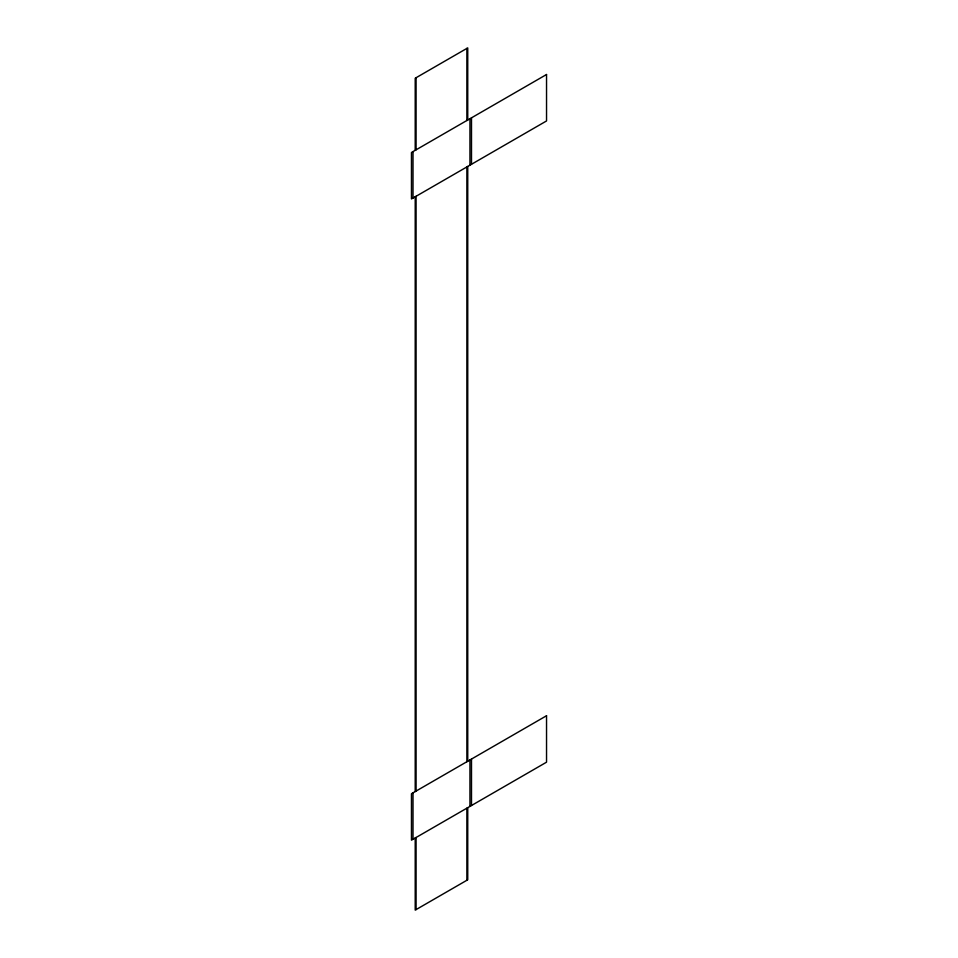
<?xml version="1.0" encoding="UTF-8"?>
<svg xmlns="http://www.w3.org/2000/svg" width="958" height="958" viewBox="0 0 958 958"><rect width="100%" height="100%" fill="white"/><g stroke="black" fill="none" stroke-linecap="round" stroke-linejoin="round"><path stroke-width="1.44" d="M471.492 117.834L471.492 164.273M471.492 759.059L471.492 805.51M469.947 118.72L469.947 165.171M469.947 759.957L469.947 806.408M467.744 120.001L467.744 47.9L415.209 78.233L415.209 150.322M467.744 166.441L467.744 761.227M467.744 807.678L467.744 879.767L415.209 910.1L415.209 837.999M466.869 48.403L466.869 120.504M466.869 166.943L466.869 761.73M466.869 808.181L466.869 880.27M416.083 77.73L416.083 149.819M416.083 196.27L416.083 791.057M416.083 837.496L416.083 909.597M415.209 196.773L415.209 791.559M413.006 151.592L413.006 198.043M413.006 792.829L413.006 839.28M546.539 74.508L411.461 152.49L411.461 198.941L546.539 120.948L546.539 74.508M546.539 715.734L411.461 793.727L411.461 840.166L546.539 762.185L546.539 715.734"/></g></svg>
